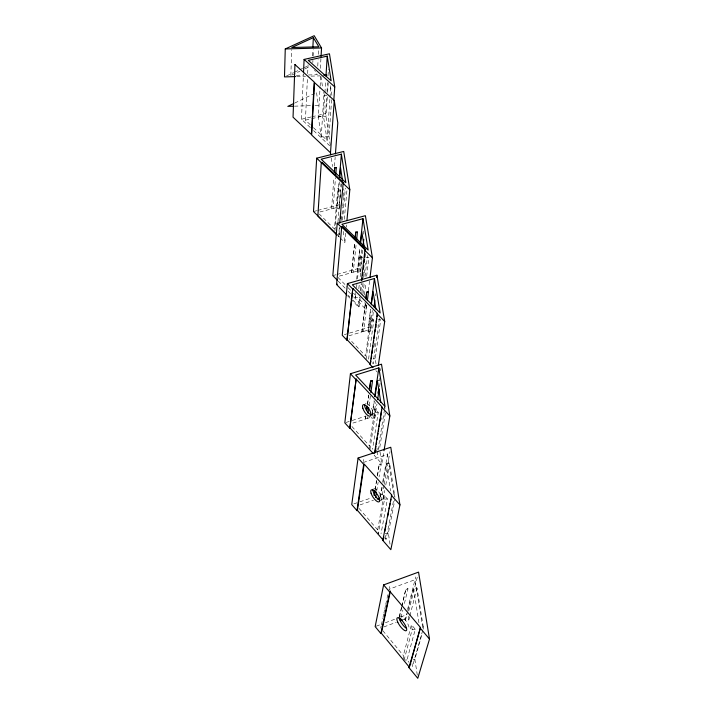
<?xml version="1.0" encoding="UTF-8"?>
<svg xmlns="http://www.w3.org/2000/svg" width="714" height="714" viewBox="0 0 714 714"><rect width="100%" height="100%" fill="white"/><g stroke="black" fill="none" stroke-linecap="round" stroke-linejoin="round"><path stroke-width="0.54" stroke-dasharray="3.57 2.68" d="M290.839 75.479L291.696 49.659M310.34 127.574L301.469 119.256L303.468 73.828M310.242 124.647L305.431 120.148L307.431 78.058M307.645 73.631L308.064 64.769M312.42 55.879L312.696 50.515M312.803 62.555L312.919 60.404M313.134 56.111L313.473 49.668M317.757 66.125L318.114 59.681M318.417 54.318L318.721 48.954M320.363 68.374L320.925 58.709M331.617 99.701L329.029 136.731L321.238 136.999L318.328 116.775L320.068 87.295M320.131 86.198L320.773 75.273M321.238 136.999L323.835 95.596L323.353 92.383M313.446 127.645L327.074 140.399L323.442 115.855L324.852 93.73M324.924 92.624L325.691 80.45M330.323 145.37L325.557 113.535L326.646 96.934M327.003 91.41L327.583 82.556M328.012 75.916L328.449 69.276M327.298 96.881L326.003 116.525L318.328 116.775M327.592 92.508L328.235 82.69M327.074 140.399L329.93 98.452M330.011 97.354L330.841 85.207M334.482 166.121L335.161 157.258M319.881 211.969L331.573 208.899L333.911 177.625M331.573 208.899L333.072 208.506L335.509 177.563M337.972 221.795L340.569 191.031L337.784 188.362L334.464 229.042L319.274 214.03M334.946 230.684L339.088 181.927M338.855 208.256L337.106 208.327L339.302 181.82M340.016 204.909L339.73 208.22L339.221 204.793L340.997 183.677M340.578 198.278L340.953 193.86M341.515 187.238L341.801 183.917M339.32 227.677L338.552 236.512L339.23 236.138M339.328 235.031L339.998 227.293M341.506 220.546L342.666 207.363M342.756 206.266L343.532 197.483M343.63 196.386L343.782 188.764M342.524 220.198L345.362 188.201M344.3 219.332L346.888 190.781L344.112 190.888M340.176 237.949L344.88 242.608L345.808 232.702M346.317 227.195L346.522 224.999M339.328 276.113L351.645 272.65L354.617 242.992M351.645 272.65L354.787 242.269M351.591 272.293L353.207 272.212L356.17 244.001M362.587 250.186L360.151 271.873L357.419 272.007L359.767 248.151M362.06 301.906L357.803 297.577L355.429 297.702L355.215 292.481M356.67 279.201L360.026 248.142M355.429 297.702L355.92 293.276M356.527 287.751L356.893 284.431M357.5 278.906L359.811 257.897L359.329 254.853L362.293 257.781L359.927 278.781M360.151 271.873L359.561 268.125L361.748 248.463M363.328 234.263L363.685 230.988M358.803 288.733L359.303 284.315M360.133 297.684L359.124 306.458L358.419 306.877L359.553 297.006M360.302 290.428L361.052 283.851M360.891 291.107L361.775 283.422M361.873 292.972L363.033 283.03M363.676 277.505L364.06 274.185M364.194 273.078L364.577 269.767M365.095 265.34L365.354 263.136M362.971 294.186L364.265 283.155M365.05 276.532L367.514 255.567M364.408 295.043L365.854 282.887M366.648 276.256L368.897 257.468L365.996 257.602M348.914 335.803L361.927 331.93L365.336 302.959M361.927 331.93L365.398 303.361M353.698 296.908L366.068 309.519L366.746 304.021M368.37 290.821L369.593 280.923M361.864 331.537L363.56 331.448L366.817 305.074M373.288 312.375L370.834 331.046L367.969 331.207L370.486 309.296M367.969 331.207L370.789 309.233M368.576 359.133L373.779 320.059L370.646 316.864L365.586 356L349.146 338.748M370.834 331.046L370.191 326.958L372.333 310.447M366.086 359.285L371.173 320.202L370.646 316.864M375.457 295.891L375.743 293.695M373.94 346.986L374.68 341.56M376.617 327.449L376.921 325.281M352.886 423.081L365.497 419.038L365.88 415.378M367.38 404.624L368.719 394.949M379.393 318.355L373.074 363.854L372.458 359.91M365.497 419.038L365.943 415.816M367.594 403.99L368.79 395.395M376.037 363.917L375.216 358.758L380.714 319.693L377.661 319.854M365.434 418.6L367.21 418.484L367.514 416.333M369.031 405.588L370.396 395.913M363.301 461.512L363.596 459.468M372.155 413.781L374.074 400.661M372.164 416.039L374.368 401M371.673 417.056L371.842 418.19L374.85 418.002L374.163 413.46L375.787 402.509M377.09 393.753L377.42 391.558M379.045 380.616L379.375 378.42M380.508 370.753L380.839 368.567M369.807 448.544L369.406 445.804L374.912 408.792L378.224 412.362L372.556 449.276M369.941 449.454L375.484 412.531L374.912 408.792M374.85 418.002L376.956 404.035M379.536 386.836L380.187 382.534M381.115 419.698L381.463 417.529M377.822 451.23L377.295 454.506L376.635 450.115M378.001 450.132L384.489 409.702M384.667 408.604L385.016 406.418M385.355 412.987L379.536 448.811L376.474 449.017M374.984 490.063L376.59 480.335M377.304 476.015L379.268 464.118L381.231 463.984L379.054 476.961M375.234 489.474L376.662 480.825M377.554 475.426L379.268 464.118M376.697 491.009L378.143 482.361M374.582 455.05L374.181 455.318L381.803 463.752L383.82 451.801M380.116 496.962L382.008 486.064M382.766 481.709L388.032 451.373M380.482 497.149L382.177 487.421M382.936 483.092L386.328 463.636L389.639 463.413L394.949 497.319M381.16 499.238L383.266 499.086L382.517 494.07L384.052 485.359M384.239 484.271L390.005 451.614M383.918 495.016L384.543 499.175L378.277 533.902L377.697 529.868L383.918 495.016L387.434 498.97L381.026 533.697M383.266 499.086L384.81 490.438M385.774 485.029L389.639 463.413M384.605 537.812L386.042 539.463L393.976 498.336M394.378 496.257L394.771 494.258M390.014 544.175L388.362 533.144L394.913 499.497M380.714 628.124L381.169 625.964M381.401 624.884L382.775 618.413M383.007 617.333L383.695 614.094M383.927 613.014L384.614 609.774M384.837 608.703L385.533 605.463M385.756 604.383L388.282 592.513M389.166 588.354L389.558 586.506M399.269 616.655L401.563 607.052M401.812 605.99L405.891 588.916L407.989 588.747L404.115 604.749M399.349 617.217L401.643 607.614M401.902 606.552L405.891 588.916M401.018 617.556L402.83 610.086M409.64 616.834L408.819 620.038L405.445 620.314L405.222 618.877L406.543 613.585M407.605 609.345L415.691 576.912M405.445 620.314L407.578 611.782M407.846 610.711L413.46 588.309L417.012 588.024L423.554 628.588M408.747 611.032L417.744 575.359M409.907 615.763L417.012 588.024M403.91 659.254L403.365 655.523L411.434 624.732L415.289 629.284L406.998 659.923L409.051 662.405M404.053 660.182L412.183 629.552L411.434 624.732M422.688 630.453L412.46 666.537L412.005 663.529M422.991 629.391L423.741 626.74M417.288 675.123L414.852 659.227L422.054 633.871M294.757 103.03L314.535 93.454M291.847 75.006L299.88 71.221M304.896 68.856L309.921 66.5M286.51 75.961L293.57 72.641M294.579 72.168L298.622 70.267M299.63 69.793L302.656 68.374M303.664 67.892L308.716 65.527M376.18 626.223L381.303 624.295M385.399 622.751L395.645 618.895M400.759 616.967L406.909 614.656M383.82 626.954L396.252 622.26M402.232 620.002L405.222 618.877M405.98 589.496L407.989 588.747M353.787 503.888L358.919 502.138M359.945 501.79L371.226 497.926M379.437 495.123L382.517 494.07M360.008 504.887L373.449 500.273M379.348 464.618L381.231 463.984M363.149 462.538L387.497 454.461L394.021 496.159M345.871 422.509L351.109 420.832M352.154 420.501L365.782 416.137M372.065 414.129L374.163 413.46M367.21 418.484L369.888 417.628M344.309 334.643L348.45 333.411M349.485 333.099L370.191 326.958M363.56 331.448L367.808 330.18M332.822 275.622L336.035 274.729M337.106 274.426L359.561 268.125M353.207 272.212L357.268 271.07M313.508 211.54L316.721 210.692M317.792 210.416L339.221 204.793M333.072 208.506L336.981 207.471L337.106 208.327M301.469 119.256L310.893 117.016M311.947 116.766L325.557 113.535M305.431 120.148L310.733 118.89M311.795 118.631L323.442 115.855M405.034 660.093L406.998 659.923M413.12 659.379L414.852 659.227M412.183 629.552L415.289 629.284M385.141 533.394L388.362 533.144M384.543 499.175L387.434 498.97M375.484 412.531L378.224 412.362M377.367 380.58L379.464 380.455M373.27 358.865L375.216 358.758M371.173 320.202L373.779 320.059M359.811 257.897L362.293 257.781M340.569 191.031L338.204 191.129L337.784 188.362M294.427 106.163L314.044 105.538M315.124 105.502L318.382 105.404L316.507 92.499M323.835 95.596L326.869 95.498M296.346 75.318L304.057 75.095M308.466 74.97L317.275 74.711L314.606 70.133M296.667 76.559L305.53 76.3M311.063 76.139L319.926 75.88M313.562 130.6L329.681 145.71M338.472 233.005L339.81 234.326M337.82 235.62L339.391 237.173M338.043 277.478L347.281 286.867M348.048 287.653L352.671 292.347M353.439 293.133L354.974 294.703M338.24 281.146L345.192 288.242M348.289 291.392L350.61 293.757M348.209 295.301L349.771 296.899M352.886 300.085L359.124 306.458M347.504 295.712L349.842 298.104M350.628 298.898L358.419 306.877M375.894 370.646L377.34 372.172M351.922 426.508L369.406 445.804M359.053 508.422L377.697 529.868M390.388 590.942L388.969 589.273L414.995 579.697L422.822 628.311M382.838 630.694L403.365 655.523M384.659 406.462L385.007 408.64M413.46 588.309L419.047 623.411M364.943 302.37L366.068 309.519M330.412 85.734L331.921 95.346M386.328 463.636L390.558 491M408.229 616.191L408.819 620.038M380.026 452.016L381.803 463.752M320.934 76.344L322.549 87.037M343.202 231.407L344.88 242.608M331.278 158.053L332.537 166.523M385.444 535.411L386.042 539.463M399.206 616.709A7.827 2.472 54.8 0 1 406.096 621.046A7.827 2.472 54.8 0 1 407.917 629.043M373.806 488.296A7.131 2.561 56.2 0 1 380.134 493.909A7.131 2.561 56.2 0 1 380.955 500.452M365.416 403.33A6.712 2.633 57.4 0 1 366.184 403.285M367.139 403.642A6.712 2.633 57.4 0 1 372.164 409.729A6.712 2.633 57.4 0 1 372.19 414.843"/><path stroke-width="1.07" d="M321.05 56.567L321.55 47.981L314.187 35.7L285.261 48.936L284.484 76.907L295.56 76.585M303.512 72.721L304.102 59.423L329.457 53.791L334.759 86.921L333.813 100.156M312.857 47.294L313.348 37.628L291.767 47.508L318.837 46.803L313.348 37.628M346.933 220.59L349.815 189.763L343.72 151.448L316.695 158.178L313.508 211.54L337.035 234.844M325.977 76.023L327.235 56.111L308.278 60.333L331.135 80.798L327.235 56.111M330.493 152.76L334.259 100.487L314.49 82.574L311.67 135.035L330.493 152.76L330.805 154.876M335.419 153.929L337.802 122.897L334.259 100.487M334.384 172.431L334.679 167.683L336.285 167.62L335.767 174.252M339.543 176.376L341.372 154.153L321.166 159.195L345.853 182.686L341.372 154.153M339.668 177.402L340.489 167.46L342.461 180.24M369.995 277.63L372.44 257.825L365.389 215.69L337.222 223.214L332.822 275.622L337.463 280.352M339.694 223.259L343.131 183.471L343.853 183.087L321.996 162.265L321.291 162.631L317.855 216.012L337.017 234.995M340.774 218.457L340.962 216.244M346.727 294.918L336.597 284.547L341.703 227.007L342.443 226.597L365.693 249.427L364.952 249.855L361.436 280.557M378.295 365.559L384.703 321.47L376.921 275.229L347.406 283.601L342.238 335.25L346.959 340.221L352.823 288.456L346.959 340.221M355.17 237.566L355.733 232.139L357.419 232.068L356.625 239.663M355.233 237.932L355.733 232.139M360.365 242.689L362.98 218.68L341.926 224.312L368.165 250.052L362.98 218.68M360.615 242.715L361.802 231.871L364.247 246.883M363.069 245.839L363.801 239.333M383.998 450.721L389.853 415.959L381.49 364.185L350.422 373.743L344.817 422.849L349.798 428.346L356.143 379.143L349.798 428.346M362.15 280.138L362.409 277.942M362.658 275.747L363.042 272.462M363.417 269.169L363.801 265.876M364.176 262.591L364.551 259.298M364.809 257.102L365.184 253.818M365.871 298.568L366.541 293.07M365.934 298.97L366.675 291.972L368.442 291.883L367.362 300.674M371.191 303.798L374.422 278.514L352.35 284.788L380.143 312.937L374.422 278.514M371.351 304.833L373.047 291.651L375.885 309.001M376.635 277.434L376.921 275.229M374.011 306.877L374.877 300.291M373.003 367.612L370.111 364.568L377.42 313.419L352.823 288.456M370.111 364.568L370.932 361.079M371.226 358.91L371.673 355.661M371.967 353.501L372.405 350.253M372.699 348.084L372.994 345.915M373.44 342.666L373.734 340.498M374.029 338.338L374.475 335.08M374.912 331.832L375.207 329.672M375.502 327.503L375.948 324.254M376.242 322.085L376.68 318.837M376.974 316.668L377.42 313.419M358.089 458.049L351.743 504.593L356.991 510.644L357.411 510.358L364.149 464.029L391.736 494.9L382.775 540.382L390.844 549.682L399.938 504.878L390.772 447.259L358.089 458.049L363.703 464.332L356.991 510.644M366.63 409.997L367.076 406.775M369.468 389.576L370.664 380.981L372.521 380.865L370.852 392.691M366.693 410.443L367.291 406.141M369.531 390.022L370.664 380.981M367.969 413.111L368.727 407.739M374.716 396.288L378.866 367.88L355.634 375.037L385.016 406.418L378.866 367.88M375.002 396.698L377.367 380.58L380.785 402.321M377.599 399.733L379.214 388.987M374.529 453.14L382.142 406.98L356.143 379.143M374.93 452.872L375.957 446.312M376.305 444.126L376.644 441.939M376.992 439.753L377.331 437.575M377.679 435.388L378.018 433.202M378.366 431.015L378.706 428.828M379.054 426.642L379.571 423.366M379.91 421.18L380.259 418.993M380.598 416.806L381.633 410.255M374.091 495.471L374.805 491.143M374.341 494.873L375.055 490.554M375.609 497.497L376.51 492.089M383.4 539.008L383.802 536.857M384.819 531.475L385.837 526.102M386.247 523.942L386.649 521.791M387.666 516.418L388.684 511.037M389.094 508.886L390.112 503.504M390.522 501.353L390.924 499.202M383.623 584.909L375.162 626.606L380.874 633.541L381.321 633.202L390.237 591.808L420.492 627.508L408.979 667.626L417.779 678.3L429.516 639.084L418.556 572.11L383.623 584.909L389.764 592.156L380.874 633.541M400.759 618.619L400.242 620.752L402.232 620.002M409.72 666.198L420.189 628.579M408.979 667.626L409.425 667.269L381.321 633.202M389.764 592.156L390.237 591.808M382.775 540.382L383.195 540.087L357.411 510.358M336.597 284.547L337.294 284.145M293.766 103.503L287.831 106.377L293.329 106.199M377.117 499.015L379.919 498.06M370.727 381.428L372.521 380.865M366.737 292.374L368.442 291.883M355.795 232.505L357.419 232.068M336.285 167.62L334.679 167.683M323.763 75.193L326.744 75.104M285.261 48.936L321.55 47.981M304.102 59.423L334.759 86.921M316.695 158.178L349.815 189.763M341.703 227.007L364.952 249.855M337.222 223.214L341.917 227.828M364.613 250.141L372.44 257.825M347.406 283.601L352.421 288.688M377.019 313.66L384.703 321.47M347.343 339.989L370.495 364.327M350.422 373.743L355.715 379.411M381.722 407.248L389.853 415.959M350.19 428.088L373.11 453.417M391.29 495.204L399.938 504.878M420.019 627.874L429.516 639.084M405.847 628.025A7.827 2.472 54.8 0 1 399.18 617.699M380.116 500.362A7.131 2.561 56.2 0 1 375.145 495.623A7.131 2.561 56.2 0 1 372.931 489.358M371.414 414.87A6.712 2.633 57.4 0 1 366.728 410.702A6.712 2.633 57.4 0 1 364.604 404.552M294.953 64.572L293.043 117.194L311.402 134.482L314.214 82.021L294.953 64.572M397.787 622.251A7.836 2.454 54.9 0 0 406.293 630.658A7.836 2.454 54.9 0 0 401.277 619.814A7.836 2.454 54.9 0 0 397.787 622.251M371.066 493.187A7.14 2.553 56.3 0 0 378.786 501.951A7.14 2.553 56.3 0 0 375.823 492.455A7.14 2.553 56.3 0 0 371.066 493.187M362.846 408.265A6.712 2.624 57.4 0 0 370.129 416.191A6.712 2.624 57.4 0 0 367.282 406.801A6.712 2.624 57.4 0 0 362.846 408.265"/></g></svg>
